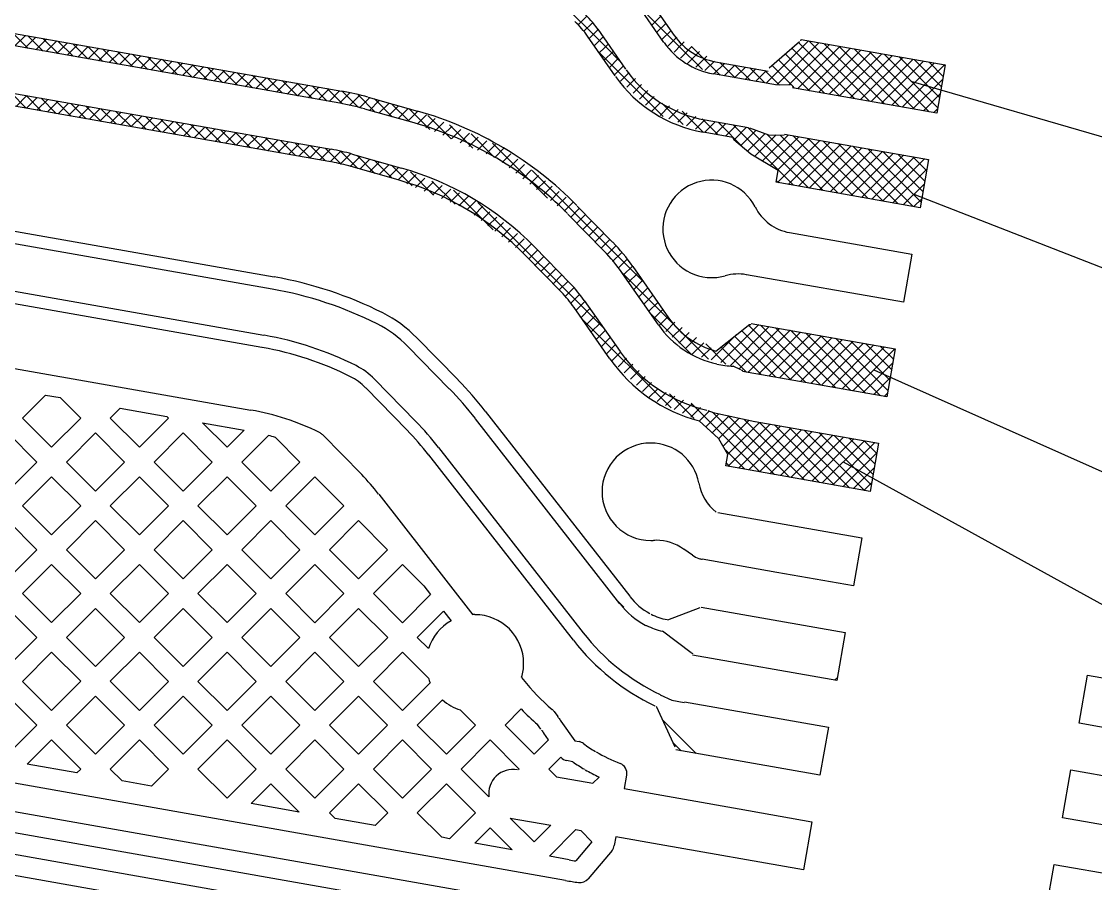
# Model space of a CAD drawing. Header units: millimetres. Extents: x 3193 to 3447, y -44 to 135.
# Drawn here: x 3371.35 to 3383.1, y 44.04 to 53.46 of the extents above; entities that cross this region are included whole.
import ezdxf

# ---------------------------------------------------------------- set-up
doc = ezdxf.new("R2010")
doc.units = ezdxf.units.MM
doc.header["$LTSCALE"] = 23.1
doc.layers.add('gbr-dxf_layer0', color=7, linetype='CONTINUOUS')
doc.layers.add('備註', color=1, linetype='CONTINUOUS')

msp = doc.modelspace()

# ---------------------------------------------------------------- linework, layer by layer
at = {"layer": 'gbr-dxf_layer0'}
for p, q in [((3378.379, 53.232), (3378.074, 53.67)), ((3378.184, 53.747), (3378.49, 53.309)), ((3370.843, 53.407), (3374.857, 52.699)), ((3377.655, 53.376), (3377.96, 52.938)), ((3374.834, 52.566), (3370.819, 53.274)), ((3377.846, 52.867), (3377.544, 53.299)), ((3379.531, 52.955), (3379.861, 53.241)), ((3378.943, 53.02), (3379.416, 52.937)), ((3379.392, 52.804), (3378.919, 52.887)), ((3379.416, 52.937), (3379.519, 52.919)), ((3370.73, 52.77), (3374.739, 52.063)), ((3379.619, 52.764), (3379.393, 52.804)), ((3379.764, 52.767), (3379.633, 52.763)), ((3374.716, 51.93), (3370.707, 52.637)), ((3375.144, 52.633), (3375.684, 52.481)), ((3375.648, 52.351), (3375.107, 52.503)), ((3378.83, 52.384), (3379.302, 52.3)), ((3374.969, 52.011), (3375.509, 51.858)), ((3375.473, 51.728), (3374.933, 51.881)), ((3377.431, 51.443), (3377.818, 51.048)), ((3377.722, 50.953), (3377.329, 51.354)), ((3370.473, 51.31), (3374.117, 50.668)), ((3374.094, 50.535), (3370.449, 51.177)), ((3376.963, 50.997), (3377.355, 50.596)), ((3377.258, 50.501), (3376.866, 50.903)), ((3378.038, 50.782), (3378.429, 50.221)), ((3370.361, 50.673), (3374.003, 50.031)), ((3378.318, 50.144), (3377.927, 50.704)), ((3373.982, 49.897), (3370.337, 50.54)), ((3377.508, 50.411), (3377.899, 49.851)), ((3377.788, 49.773), (3377.397, 50.334)), ((3375.677, 50.002), (3376.128, 49.541)), ((3370.216, 49.855), (3373.861, 49.212)), ((3376.032, 49.446), (3375.58, 49.907)), ((3375.571, 48.993), (3375.118, 49.456)), ((3375.214, 49.55), (3375.667, 49.088)), ((3377.898, 47.093), (3376.319, 49.118)), ((3376.425, 49.201), (3378.005, 47.176)), ((3373.335, 49.073), (3373.789, 48.993)), ((3375.915, 48.804), (3377.495, 46.778)), ((3377.389, 46.695), (3375.808, 48.721)), ((3378.423, 46.92), (3378.776, 47.052)), ((3378.503, 45.528), (3378.297, 45.971)), ((3377.304, 44.07), (3369.441, 45.457)), ((3369.388, 45.156), (3377.25, 43.77)), ((3377.21, 43.544), (3369.348, 44.931)), ((3374.391, 44.816), (3373.864, 44.909)), ((3376.696, 44.752), (3377.142, 44.673)), ((3384.311, 44.476), (3382.735, 44.754)), ((3376.627, 43.179), (3369.268, 44.478)), ((3376.72, 44.405), (3376.31, 44.477))]:
    msp.add_line(p, q, dxfattribs=at)
at = {"layer": 'gbr-dxf_layer0', "linetype": 'Continuous'}
for p, q in [((3379.876, 53.249), (3379.878, 53.263)), ((3379.878, 53.263), (3381.454, 52.985)), ((3381.454, 52.985), (3381.362, 52.459)), ((3381.362, 52.459), (3379.786, 52.737)), ((3379.314, 52.297), (3379.523, 52.223)), ((3379.131, 52.194), (3378.806, 52.251)), ((3379.329, 52.011), (3379.144, 52.168)), ((3379.523, 52.223), (3379.694, 52.217)), ((3379.696, 52.229), (3381.272, 51.951)), ((3379.626, 51.831), (3379.329, 52.011)), ((3381.272, 51.951), (3381.18, 51.425)), ((3379.604, 51.703), (3379.626, 51.831)), ((3381.18, 51.425), (3379.604, 51.703)), ((3379.752, 51.153), (3381.09, 50.917)), ((3381.09, 50.917), (3380.998, 50.391)), ((3380.998, 50.391), (3379.28, 50.692)), ((3379.331, 50.16), (3380.907, 49.883)), ((3378.945, 49.858), (3379.298, 50.136)), ((3380.907, 49.883), (3380.815, 49.357)), ((3379.221, 49.652), (3379.136, 49.692)), ((3380.815, 49.357), (3379.239, 49.635)), ((3371.366, 49.123), (3371.618, 49.376)), ((3371.618, 49.376), (3371.778, 49.348)), ((3371.778, 49.348), (3372.002, 49.123)), ((3372.325, 49.123), (3372.434, 49.232)), ((3372.434, 49.232), (3372.942, 49.142)), ((3378.857, 49.209), (3378.916, 49.185)), ((3371.684, 48.805), (3371.366, 49.123)), ((3372.002, 49.123), (3371.684, 48.805)), ((3372.643, 48.806), (3372.325, 49.123)), ((3372.961, 49.124), (3372.643, 48.806)), ((3372.942, 49.142), (3372.961, 49.124)), ((3378.976, 48.903), (3378.763, 49.094)), ((3378.916, 49.185), (3379.373, 49.087)), ((3379.375, 49.087), (3380.725, 48.849)), ((3373.602, 48.806), (3373.335, 49.073)), ((3373.789, 48.993), (3373.602, 48.806)), ((3371.204, 48.962), (3371.522, 48.644)), ((3371.845, 48.644), (3372.163, 48.962)), ((3372.163, 48.962), (3372.481, 48.644)), ((3372.804, 48.644), (3373.122, 48.962)), ((3373.122, 48.962), (3373.44, 48.644)), ((3373.764, 48.644), (3374.055, 48.935)), ((3374.13, 48.913), (3374.399, 48.644)), ((3374.644, 48.945), (3375.074, 48.507)), ((3379.079, 48.728), (3378.98, 48.898)), ((3380.725, 48.849), (3380.633, 48.323)), ((3371.522, 48.644), (3371.204, 48.326)), ((3372.163, 48.326), (3371.845, 48.644)), ((3372.481, 48.644), (3372.163, 48.326)), ((3373.122, 48.326), (3372.804, 48.644)), ((3373.44, 48.644), (3373.122, 48.326)), ((3374.081, 48.326), (3373.764, 48.644)), ((3374.399, 48.644), (3374.081, 48.326)), ((3379.057, 48.601), (3379.079, 48.728)), ((3380.633, 48.323), (3379.057, 48.601)), ((3371.366, 48.165), (3371.684, 48.482)), ((3371.684, 48.482), (3372.002, 48.165)), ((3372.325, 48.165), (3372.643, 48.482)), ((3372.643, 48.482), (3372.961, 48.164)), ((3373.284, 48.164), (3373.602, 48.482)), ((3373.602, 48.482), (3373.92, 48.165)), ((3374.243, 48.165), (3374.561, 48.482)), ((3374.561, 48.482), (3374.879, 48.164)), ((3375.26, 48.294), (3376.289, 46.975)), ((3371.684, 47.847), (3371.366, 48.165)), ((3372.002, 48.165), (3371.684, 47.847)), ((3372.643, 47.847), (3372.325, 48.165)), ((3372.961, 48.164), (3372.643, 47.847)), ((3373.602, 47.847), (3373.284, 48.164)), ((3373.92, 48.165), (3373.602, 47.847)), ((3374.561, 47.847), (3374.243, 48.165)), ((3374.879, 48.164), (3374.561, 47.847)), ((3378.967, 48.092), (3380.543, 47.815)), ((3371.204, 48.003), (3371.522, 47.685)), ((3371.845, 47.685), (3372.163, 48.003)), ((3372.163, 48.003), (3372.481, 47.685)), ((3372.805, 47.685), (3373.122, 48.003)), ((3373.122, 48.003), (3373.44, 47.685)), ((3373.763, 47.685), (3374.081, 48.003)), ((3374.081, 48.003), (3374.399, 47.685)), ((3374.723, 47.685), (3375.04, 48.003)), ((3375.04, 48.003), (3375.358, 47.685)), ((3380.543, 47.815), (3380.45, 47.289)), ((3371.522, 47.685), (3371.204, 47.367)), ((3372.163, 47.367), (3371.845, 47.685)), ((3372.481, 47.685), (3372.163, 47.367)), ((3373.122, 47.367), (3372.805, 47.685)), ((3373.44, 47.685), (3373.122, 47.367)), ((3374.081, 47.367), (3373.763, 47.685)), ((3374.399, 47.685), (3374.081, 47.367)), ((3375.041, 47.367), (3374.723, 47.685)), ((3375.358, 47.685), (3375.041, 47.367)), ((3378.691, 47.625), (3378.595, 47.692)), ((3379.613, 47.437), (3378.798, 47.581)), ((3371.366, 47.206), (3371.684, 47.523)), ((3371.684, 47.523), (3372.002, 47.205)), ((3372.325, 47.205), (3372.643, 47.523)), ((3372.643, 47.523), (3372.961, 47.206)), ((3373.284, 47.206), (3373.602, 47.523)), ((3373.602, 47.523), (3373.92, 47.205)), ((3374.243, 47.205), (3374.561, 47.523)), ((3374.561, 47.523), (3374.879, 47.205)), ((3375.202, 47.205), (3375.52, 47.523)), ((3375.52, 47.523), (3375.752, 47.291)), ((3380.45, 47.289), (3379.613, 47.437)), ((3375.752, 47.291), (3375.827, 47.195)), ((3371.684, 46.888), (3371.366, 47.206)), ((3372.002, 47.205), (3371.684, 46.888)), ((3372.643, 46.888), (3372.325, 47.205)), ((3372.961, 47.206), (3372.643, 46.888)), ((3373.602, 46.888), (3373.284, 47.206)), ((3373.92, 47.205), (3373.602, 46.888)), ((3374.561, 46.887), (3374.243, 47.205)), ((3374.879, 47.205), (3374.561, 46.887)), ((3375.52, 46.887), (3375.202, 47.205)), ((3375.827, 47.195), (3375.52, 46.887)), ((3371.204, 47.044), (3371.522, 46.726)), ((3371.846, 46.726), (3372.163, 47.044)), ((3372.163, 47.044), (3372.481, 46.726)), ((3372.804, 46.726), (3373.122, 47.044)), ((3373.122, 47.044), (3373.44, 46.726)), ((3373.764, 46.726), (3374.081, 47.044)), ((3374.081, 47.044), (3374.399, 46.726)), ((3374.723, 46.726), (3375.041, 47.044)), ((3375.041, 47.044), (3375.359, 46.726)), ((3375.682, 46.726), (3375.969, 47.013)), ((3375.969, 47.013), (3376.051, 46.907)), ((3378.785, 47.058), (3380.361, 46.781)), ((3378.678, 46.558), (3378.362, 46.794)), ((3380.361, 46.781), (3380.268, 46.255)), ((3371.522, 46.726), (3371.204, 46.408)), ((3372.163, 46.408), (3371.846, 46.726)), ((3372.481, 46.726), (3372.163, 46.408)), ((3373.122, 46.408), (3372.804, 46.726)), ((3373.44, 46.726), (3373.122, 46.408)), ((3374.082, 46.408), (3373.764, 46.726)), ((3374.399, 46.726), (3374.082, 46.408)), ((3375.041, 46.408), (3374.723, 46.726)), ((3375.359, 46.726), (3375.041, 46.408)), ((3375.804, 46.604), (3375.682, 46.726)), ((3371.366, 46.246), (3371.684, 46.564)), ((3371.684, 46.564), (3372.002, 46.247)), ((3372.325, 46.247), (3372.643, 46.564)), ((3372.643, 46.564), (3372.961, 46.246)), ((3373.284, 46.246), (3373.602, 46.564)), ((3373.602, 46.564), (3373.92, 46.246)), ((3374.243, 46.246), (3374.561, 46.564)), ((3374.561, 46.564), (3374.879, 46.246)), ((3375.202, 46.246), (3375.52, 46.564)), ((3375.52, 46.564), (3375.803, 46.281)), ((3380.268, 46.255), (3378.692, 46.533)), ((3376.823, 46.29), (3376.841, 46.268)), ((3382.917, 45.788), (3383.009, 46.313)), ((3383.009, 46.313), (3384.585, 46.035)), ((3371.684, 45.929), (3371.366, 46.246)), ((3372.002, 46.247), (3371.684, 45.929)), ((3372.643, 45.929), (3372.325, 46.247)), ((3372.961, 46.246), (3372.643, 45.929)), ((3373.602, 45.928), (3373.284, 46.246)), ((3373.92, 46.246), (3373.602, 45.928)), ((3374.561, 45.929), (3374.243, 46.246)), ((3374.879, 46.246), (3374.561, 45.929)), ((3375.52, 45.928), (3375.202, 46.246)), ((3375.822, 46.23), (3375.52, 45.928)), ((3371.204, 46.085), (3371.522, 45.767)), ((3371.845, 45.767), (3372.163, 46.085)), ((3372.163, 46.085), (3372.481, 45.767)), ((3372.805, 45.767), (3373.122, 46.085)), ((3373.122, 46.085), (3373.44, 45.767)), ((3373.764, 45.767), (3374.082, 46.085)), ((3374.082, 46.085), (3374.399, 45.767)), ((3374.723, 45.767), (3375.041, 46.085)), ((3375.041, 46.085), (3375.358, 45.767)), ((3375.682, 45.767), (3375.958, 46.043)), ((3378.339, 46.1), (3378.464, 46.04)), ((3378.464, 46.04), (3378.601, 46.015)), ((3376.151, 45.933), (3376.318, 45.767)), ((3376.818, 45.944), (3376.641, 45.767)), ((3377.177, 45.917), (3377.217, 45.861)), ((3378.602, 46.024), (3380.178, 45.746)), ((3377.253, 45.81), (3377.403, 45.596)), ((3371.522, 45.767), (3371.204, 45.45)), ((3372.163, 45.449), (3371.845, 45.767)), ((3372.481, 45.767), (3372.163, 45.449)), ((3373.123, 45.449), (3372.805, 45.767)), ((3373.44, 45.767), (3373.123, 45.449)), ((3374.081, 45.449), (3373.764, 45.767)), ((3374.399, 45.767), (3374.081, 45.449)), ((3375.041, 45.449), (3374.723, 45.767)), ((3375.358, 45.767), (3375.041, 45.449)), ((3376, 45.449), (3375.682, 45.767)), ((3376.318, 45.767), (3376, 45.449)), ((3376.641, 45.767), (3376.959, 45.449)), ((3377.034, 45.723), (3376.998, 45.774)), ((3380.178, 45.746), (3380.085, 45.22)), ((3384.493, 45.51), (3382.917, 45.788)), ((3371.418, 45.34), (3371.684, 45.606)), ((3371.684, 45.606), (3372.002, 45.287)), ((3372.325, 45.287), (3372.643, 45.605)), ((3372.643, 45.605), (3372.961, 45.287)), ((3373.284, 45.287), (3373.602, 45.605)), ((3373.602, 45.605), (3373.92, 45.287)), ((3374.243, 45.287), (3374.561, 45.605)), ((3374.561, 45.605), (3374.879, 45.287)), ((3375.202, 45.287), (3375.52, 45.605)), ((3375.52, 45.605), (3375.838, 45.287)), ((3376.479, 45.605), (3376.161, 45.287)), ((3376.797, 45.287), (3376.479, 45.605)), ((3376.959, 45.449), (3377.116, 45.607)), ((3377.116, 45.607), (3377.067, 45.678)), ((3377.403, 45.596), (3377.451, 45.587)), ((3380.085, 45.22), (3378.509, 45.498)), ((3371.959, 45.245), (3371.418, 45.34)), ((3377.25, 45.418), (3377.12, 45.287)), ((3377.383, 45.367), (3377.315, 45.38)), ((3372.002, 45.287), (3371.959, 45.245)), ((3372.455, 45.157), (3372.325, 45.287)), ((3372.961, 45.287), (3372.775, 45.101)), ((3373.602, 44.97), (3373.284, 45.287)), ((3373.92, 45.287), (3373.602, 44.97)), ((3374.561, 44.969), (3374.243, 45.287)), ((3374.879, 45.287), (3374.561, 44.969)), ((3375.52, 44.969), (3375.202, 45.287)), ((3375.838, 45.287), (3375.52, 44.969)), ((3376.161, 45.287), (3376.466, 44.983)), ((3376.787, 45.278), (3376.797, 45.287)), ((3377.12, 45.287), (3377.204, 45.204)), ((3377.971, 45.222), (3377.945, 45.073)), ((3382.735, 44.754), (3382.827, 45.279)), ((3382.827, 45.279), (3383.615, 45.14)), ((3372.775, 45.101), (3372.455, 45.157)), ((3373.864, 44.909), (3374.081, 45.126)), ((3374.081, 45.126), (3374.391, 44.816)), ((3374.723, 44.808), (3375.041, 45.126)), ((3375.041, 45.126), (3375.359, 44.808)), ((3375.682, 44.808), (3376, 45.125)), ((3376, 45.125), (3376.317, 44.808)), ((3377.204, 45.204), (3377.603, 45.134)), ((3377.603, 45.134), (3377.669, 45.2)), ((3377.945, 45.073), (3379.202, 44.852)), ((3374.784, 44.747), (3374.723, 44.808)), ((3375.221, 44.67), (3374.784, 44.747)), ((3375.359, 44.808), (3375.221, 44.67)), ((3375.949, 44.541), (3375.682, 44.808)), ((3376.317, 44.808), (3376.035, 44.526)), ((3376.959, 44.49), (3376.696, 44.752)), ((3379.202, 44.852), (3379.996, 44.712)), ((3369.308, 44.704), (3376.667, 43.404)), ((3376.31, 44.477), (3376.479, 44.646)), ((3376.479, 44.646), (3376.72, 44.405)), ((3377.142, 44.673), (3376.959, 44.49)), ((3377.126, 44.334), (3377.417, 44.625)), ((3377.417, 44.625), (3377.469, 44.616)), ((3379.996, 44.712), (3379.903, 44.186)), ((3376.035, 44.526), (3375.949, 44.541)), ((3377.469, 44.616), (3377.592, 44.492)), ((3377.853, 44.548), (3377.836, 44.452)), ((3378.327, 44.464), (3377.853, 44.548)), ((3377.592, 44.492), (3377.416, 44.283)), ((3377.811, 44.397), (3377.55, 44.087)), ((3379.903, 44.186), (3378.327, 44.464)), ((3377.344, 44.295), (3377.126, 44.334)), ((3382.553, 43.72), (3382.645, 44.245)), ((3382.645, 44.245), (3384.221, 43.967))]:
    msp.add_line(p, q, dxfattribs=at)
at = {"layer": 'gbr-dxf_layer0'}
for centre, radius, start, end in [((3376.699, 52.708), 1.167, 34.9837, 46.8555), ((3376.699, 52.708), 1.032, 34.9845, 46.8542), ((3379.065, 53.712), 0.837, 215.0431, 259.945), ((3379.065, 53.712), 0.702, 215.046, 259.9452), ((3379.065, 53.712), 1.484, 215.063, 259.9415), ((3379.065, 53.712), 1.349, 215.3374, 259.94), ((3379.799, 52.792), 0.0382, 240.2987, 255.1631), ((3374.332, 49.747), 2.999, 74.3151, 79.913), ((3374.332, 49.747), 2.864, 74.3159, 79.9135), ((3374.625, 48.707), 3.92, 44.4061, 74.3124), ((3374.625, 48.707), 3.785, 44.5196, 74.3127), ((3374.337, 49.746), 2.352, 74.4153, 80.1238), ((3374.337, 49.746), 2.217, 74.418, 80.1257), ((3374.624, 48.707), 3.273, 44.3983, 74.2957), ((3374.624, 48.707), 3.138, 44.3984, 74.2955), ((3378.9, 51.193), 0.533, 26.8963, 269.9986), ((3376.311, 49.581), 2.103, 34.8307, 44.21), ((3376.311, 49.581), 1.968, 34.8312, 44.21), ((3373.376, 46.436), 4.296, 63.3315, 80.0484), ((3373.376, 46.436), 4.161, 63.3318, 80.0486), ((3376.312, 49.579), 1.321, 34.8639, 44.2537), ((3376.312, 49.579), 1.456, 34.8654, 44.2555), ((3374.672, 49.022), 1.403, 44.281, 63.2129), ((3374.672, 49.022), 1.268, 44.2802, 63.2124), ((3379.185, 50.747), 1.056, 214.881, 257.5371), ((3373.377, 46.436), 3.649, 63.3732, 80.0524), ((3373.377, 46.436), 3.514, 63.3739, 79.9974), ((3379.201, 50.759), 1.587, 214.9485, 257.1218), ((3374.671, 49.022), 0.757, 44.2406, 63.2131), ((3374.671, 49.022), 0.622, 44.2451, 63.213), ((3373.284, 46.754), 3.847, 37.9247, 44.3967), ((3373.284, 46.754), 3.982, 37.9243, 44.3965), ((3373.28, 46.758), 3.335, 37.8348, 44.2988), ((3373.28, 46.758), 3.2, 37.8341, 44.2978), ((3373.282, 46.756), 2.505, 37.8927, 44.3267), ((3379.277, 48.507), 0.525, 190.1809, 231.5921), ((3378.58, 47.625), 0.73, 218.0036, 241.0114), ((3378.518, 47.51), 0.598, 242.1129, 259.903), ((3379.359, 48.234), 2.365, 218.0028, 244.4195), ((3379.359, 48.234), 2.5, 218.0018, 244.4193), ((3378.641, 47.226), 2.247, 239.9978, 244.37)]:
    msp.add_arc(centre, radius, start, end, dxfattribs=at)
at = {"layer": 'gbr-dxf_layer0', "linetype": 'Continuous'}
for centre, radius, start, end in [((3379.169, 52.198), 0.0382, 186.1155, 230.4594), ((3379.845, 51.669), 0.525, 206.5729, 259.7538), ((3378.9, 51.193), 0.533, 269.994, 286.2488), ((3379.188, 50.175), 0.525, 79.998, 105.3572), ((3379.185, 50.747), 0.921, 214.8796, 254.8979), ((3379.322, 50.107), 0.0382, 80.2173, 129.0583), ((3379.2, 50.759), 1.722, 214.9481, 255.275), ((3379.183, 50.746), 1.055, 257.6493, 267.4304), ((3379.238, 49.686), 0.0382, 244.4783, 274.6271), ((3373.373, 46.436), 2.819, 63.9285, 79.9977), ((3374.562, 48.865), 0.114, 44.429, 64.4098), ((3373.382, 46.467), 2.558, 72.9891, 74.7439), ((3378.235, 48.319), 0.533, 89.9991, 180.0009), ((3378.235, 48.319), 0.533, 10.3618, 90.0011), ((3378.235, 48.319), 0.533, 179.9991, 270.0009), ((3378.235, 48.309), 0.522, 269.9687, 272.977), ((3378.293, 47.273), 0.515, 90.0188, 93.2022), ((3378.293, 47.263), 0.525, 55.0102, 89.997), ((3378.844, 47.843), 0.266, 235.0076, 251.8307), ((3378.844, 47.842), 0.265, 251.7926, 260.0254), ((3378.58, 47.624), 0.864, 217.9954, 242.0425), ((3376.311, 46.458), 0.518, 89.9539, 92.4835), ((3376.312, 46.442), 0.533, 359.9991, 90.0009), ((3376.312, 46.442), 0.533, 119.2047, 162.2925), ((3378.207, 46.92), 0.0669, 241.5868, 254.2751), ((3378.518, 47.51), 0.732, 243.2722, 257.6919), ((3378.701, 46.588), 0.0382, 232.6308, 261.3746), ((3376.312, 46.442), 0.533, 343.4743, 0.0045), ((3376.309, 46.441), 0.53, 197.4868, 203.3719), ((3378.579, 47.624), 2.205, 217.9953, 229.8232), ((3376.312, 46.442), 0.533, 228.4213, 252.5008), ((3378.578, 47.623), 2.432, 223.6507, 229.4924), ((3377.084, 45.852), 0.114, 34.9164, 50.3537), ((3377.132, 45.786), 0.113, 33.0497, 41.552), ((3377.856, 46.261), 0.753, 213.3294, 216.5557), ((3377.852, 46.258), 0.977, 213.8801, 216.4702), ((3377.43, 45.475), 0.114, 52.7922, 79.3374), ((3378.273, 46.593), 1.286, 233.0029, 240.0545), ((3378.64, 47.225), 2.017, 240.1847, 248.4746), ((3377.337, 45.492), 0.114, 220.9635, 259.3349), ((3378.272, 46.593), 1.514, 234.0139, 239.7808), ((3377.859, 45.242), 0.114, 350.063, 68.6785), ((3376.73, 45.017), 0.267, 79.9925, 187.3459), ((3377.724, 44.471), 0.114, 319.6059, 350.0884), ((3378.41, 50.31), 6.109, 259.9506, 260.6413), ((3378.435, 50.458), 6.488, 259.961, 261.2176), ((3377.462, 44.16), 0.114, 261.2043, 320.2208)]:
    msp.add_arc(centre, radius, start, end, dxfattribs=at)
at = {"layer": '備註', "color": 5, "linetype": 'Continuous'}
for p, q in [((3377.75, 53.175), (3377.133, 53.792)), ((3378.534, 53.199), (3378.097, 53.636)), ((3377.438, 53.422), (3377.533, 53.517)), ((3377.5, 53.35), (3377.596, 53.445)), ((3378.246, 53.422), (3378.343, 53.519)), ((3378.302, 53.343), (3378.399, 53.44)), ((3377.561, 53.275), (3377.658, 53.372)), ((3378.357, 53.263), (3378.454, 53.36)), ((3377.616, 53.196), (3377.713, 53.293)), ((3377.729, 53.174), (3377.769, 53.214)), ((3378.42, 53.192), (3378.424, 53.196)), ((3378.424, 53.196), (3378.519, 53.29)), ((3378.489, 53.126), (3378.563, 53.2)), ((3378.799, 52.934), (3378.534, 53.199)), ((3378.563, 53.2), (3378.601, 53.238)), ((3379.497, 52.787), (3379.959, 53.248)), ((3379.612, 52.767), (3380.073, 53.228)), ((3379.746, 52.767), (3380.188, 53.208)), ((3380.462, 52.618), (3379.849, 53.231)), ((3380.626, 52.589), (3379.968, 53.247)), ((3380.79, 52.56), (3380.132, 53.218)), ((3378.369, 52.421), (3377.666, 53.125)), ((3377.671, 53.117), (3377.729, 53.174)), ((3377.727, 53.037), (3377.824, 53.134)), ((3377.9, 53.025), (3377.75, 53.175)), ((3378.558, 53.06), (3378.683, 53.186)), ((3378.632, 52.999), (3378.766, 53.133)), ((3378.994, 52.874), (3378.681, 53.187)), ((3378.729, 52.962), (3378.848, 53.081)), ((3380.135, 52.676), (3379.705, 53.106)), ((3380.299, 52.647), (3379.777, 53.169)), ((3379.842, 52.727), (3380.302, 53.188)), ((3379.956, 52.707), (3380.417, 53.168)), ((3380.071, 52.687), (3380.531, 53.148)), ((3380.185, 52.667), (3380.646, 53.127)), ((3380.953, 52.531), (3380.296, 53.189)), ((3380.3, 52.647), (3380.76, 53.107)), ((3380.414, 52.626), (3380.875, 53.087)), ((3381.117, 52.503), (3380.459, 53.16)), ((3381.28, 52.474), (3380.623, 53.131)), ((3381.372, 52.517), (3380.786, 53.103)), ((3377.782, 52.958), (3377.879, 53.055)), ((3377.837, 52.878), (3377.935, 52.976)), ((3378.826, 52.924), (3378.93, 53.028)), ((3378.923, 52.887), (3379.04, 53.003)), ((3379.157, 52.846), (3378.991, 53.012)), ((3379.038, 52.867), (3379.154, 52.983)), ((3379.153, 52.847), (3379.269, 52.963)), ((3379.32, 52.818), (3379.155, 52.983)), ((3379.786, 52.756), (3379.561, 52.981)), ((3379.972, 52.704), (3379.633, 53.043)), ((3380.529, 52.606), (3380.989, 53.067)), ((3380.643, 52.586), (3381.104, 53.047)), ((3380.758, 52.566), (3381.218, 53.026)), ((3380.872, 52.546), (3381.333, 53.006)), ((3381.392, 52.631), (3380.95, 53.074)), ((3380.987, 52.526), (3381.447, 52.986)), ((3381.412, 52.746), (3381.113, 53.045)), ((3381.432, 52.86), (3381.277, 53.016)), ((3381.453, 52.975), (3381.44, 52.987)), ((3377.903, 52.809), (3377.997, 52.903)), ((3379.267, 52.827), (3379.383, 52.943)), ((3379.483, 52.789), (3379.318, 52.954)), ((3379.382, 52.807), (3379.498, 52.922)), ((3379.644, 52.763), (3379.482, 52.925)), ((3377.972, 52.744), (3378.066, 52.838)), ((3378.041, 52.678), (3378.135, 52.772)), ((3379.808, 52.733), (3379.789, 52.753)), ((3381.101, 52.505), (3381.427, 52.831)), ((3378.11, 52.612), (3378.203, 52.706)), ((3378.178, 52.546), (3378.272, 52.64)), ((3381.216, 52.485), (3381.399, 52.668)), ((3378.247, 52.48), (3378.342, 52.574)), ((3378.336, 52.434), (3378.438, 52.537)), ((3378.59, 52.335), (3378.357, 52.569)), ((3378.433, 52.396), (3378.535, 52.499)), ((3381.33, 52.465), (3381.37, 52.504)), ((3378.53, 52.359), (3378.632, 52.461)), ((3378.809, 52.251), (3378.577, 52.482)), ((3378.627, 52.321), (3378.729, 52.423)), ((3378.724, 52.283), (3378.826, 52.385)), ((3378.973, 52.222), (3378.798, 52.396)), ((3378.824, 52.248), (3378.94, 52.365)), ((3378.938, 52.228), (3379.054, 52.344)), ((3379.259, 52.07), (3378.97, 52.359)), ((3379.052, 52.208), (3379.169, 52.324)), ((3379.794, 51.67), (3379.134, 52.33)), ((3379.146, 52.167), (3379.283, 52.304)), ((3379.219, 52.105), (3379.386, 52.271)), ((3379.958, 51.641), (3379.297, 52.301)), ((3379.291, 52.043), (3379.485, 52.236)), ((3379.37, 51.986), (3379.604, 52.22)), ((3379.453, 51.935), (3379.739, 52.221)), ((3380.121, 51.612), (3379.503, 52.23)), ((3379.537, 51.884), (3379.854, 52.201)), ((3379.621, 51.834), (3379.968, 52.181)), ((3379.622, 51.7), (3380.083, 52.16)), ((3380.285, 51.583), (3379.649, 52.219)), ((3379.737, 51.68), (3380.197, 52.14)), ((3380.449, 51.554), (3379.791, 52.212)), ((3380.612, 51.525), (3379.955, 52.183)), ((3380.776, 51.497), (3380.118, 52.154)), ((3379.851, 51.66), (3380.312, 52.12)), ((3379.966, 51.639), (3380.426, 52.1)), ((3380.08, 51.619), (3380.541, 52.08)), ((3380.195, 51.599), (3380.655, 52.059)), ((3380.939, 51.468), (3380.282, 52.125)), ((3380.309, 51.579), (3380.77, 52.039)), ((3381.103, 51.439), (3380.445, 52.097)), ((3381.19, 51.486), (3380.609, 52.068)), ((3381.211, 51.601), (3380.772, 52.039)), ((3380.424, 51.559), (3380.884, 52.019)), ((3380.538, 51.538), (3380.999, 51.999)), ((3380.653, 51.518), (3381.113, 51.979)), ((3380.768, 51.498), (3381.228, 51.959)), ((3381.231, 51.715), (3380.936, 52.01)), ((3381.251, 51.83), (3381.099, 51.981)), ((3381.271, 51.944), (3381.263, 51.952)), ((3380.882, 51.478), (3381.255, 51.85)), ((3379.631, 51.698), (3379.607, 51.722)), ((3380.997, 51.458), (3381.226, 51.687)), ((3381.111, 51.437), (3381.197, 51.523))]:
    msp.add_line(p, q, dxfattribs=at)
at = {"layer": '備註', "color": 6, "linetype": 'Continuous'}
for p, q in [((3371.427, 53.167), (3371.261, 53.333)), ((3371.282, 53.193), (3371.398, 53.309)), ((3371.396, 53.172), (3371.513, 53.289)), ((3371.591, 53.138), (3371.424, 53.305)), ((3371.511, 53.152), (3371.627, 53.269)), ((3371.754, 53.109), (3371.588, 53.276)), ((3371.625, 53.132), (3371.742, 53.249)), ((3371.74, 53.112), (3371.856, 53.228)), ((3371.918, 53.08), (3371.751, 53.247)), ((3371.854, 53.092), (3371.971, 53.208)), ((3372.081, 53.052), (3371.915, 53.218)), ((3371.969, 53.071), (3372.085, 53.188)), ((3372.245, 53.023), (3372.079, 53.189)), ((3372.083, 53.051), (3372.2, 53.168)), ((3372.198, 53.031), (3372.314, 53.148)), ((3372.409, 52.994), (3372.242, 53.16)), ((3372.312, 53.011), (3372.429, 53.127)), ((3372.572, 52.965), (3372.406, 53.131)), ((3372.427, 52.991), (3372.543, 53.107)), ((3372.541, 52.97), (3372.658, 53.087)), ((3372.736, 52.936), (3372.569, 53.103)), ((3372.656, 52.95), (3372.772, 53.067)), ((3372.899, 52.907), (3372.733, 53.074)), ((3372.77, 52.93), (3372.887, 53.047)), ((3372.885, 52.91), (3373.001, 53.026)), ((3373.063, 52.878), (3372.896, 53.045)), ((3372.999, 52.89), (3373.116, 53.006)), ((3373.226, 52.85), (3373.06, 53.016)), ((3373.114, 52.869), (3373.23, 52.986)), ((3373.39, 52.821), (3373.223, 52.987)), ((3373.228, 52.849), (3373.345, 52.966)), ((3373.343, 52.829), (3373.459, 52.946)), ((3373.553, 52.792), (3373.387, 52.958)), ((3373.457, 52.809), (3373.574, 52.925)), ((3373.717, 52.763), (3373.551, 52.929)), ((3373.572, 52.789), (3373.688, 52.905)), ((3373.686, 52.768), (3373.803, 52.885)), ((3373.881, 52.734), (3373.714, 52.901)), ((3373.801, 52.748), (3373.917, 52.865)), ((3374.044, 52.705), (3373.878, 52.872)), ((3373.915, 52.728), (3374.032, 52.845)), ((3374.03, 52.708), (3374.146, 52.824)), ((3374.208, 52.676), (3374.041, 52.843)), ((3374.144, 52.688), (3374.261, 52.804)), ((3374.371, 52.648), (3374.205, 52.814)), ((3374.259, 52.667), (3374.375, 52.784)), ((3374.535, 52.619), (3374.368, 52.785)), ((3374.373, 52.647), (3374.49, 52.764)), ((3374.488, 52.627), (3374.604, 52.744)), ((3374.698, 52.59), (3374.532, 52.756)), ((3374.864, 52.559), (3374.695, 52.727)), ((3371.407, 52.514), (3371.241, 52.68)), ((3371.296, 52.533), (3371.412, 52.65)), ((3371.571, 52.485), (3371.404, 52.651)), ((3371.41, 52.513), (3371.527, 52.629)), ((3371.525, 52.493), (3371.641, 52.609)), ((3371.734, 52.456), (3371.568, 52.622)), ((3374.602, 52.607), (3374.719, 52.723)), ((3374.717, 52.587), (3374.833, 52.703)), ((3374.831, 52.566), (3374.944, 52.679)), ((3375.038, 52.519), (3374.859, 52.698)), ((3374.941, 52.541), (3375.054, 52.654)), ((3375.221, 52.471), (3375.034, 52.659)), ((3375.051, 52.516), (3375.162, 52.628)), ((3375.409, 52.418), (3375.213, 52.614)), ((3371.639, 52.473), (3371.756, 52.589)), ((3371.898, 52.427), (3371.731, 52.593)), ((3371.754, 52.452), (3371.87, 52.569)), ((3371.868, 52.432), (3371.985, 52.549)), ((3372.061, 52.398), (3371.895, 52.565)), ((3371.983, 52.412), (3372.099, 52.528)), ((3372.225, 52.369), (3372.058, 52.536)), ((3372.097, 52.392), (3372.214, 52.508)), ((3372.388, 52.34), (3372.222, 52.507)), ((3375.158, 52.489), (3375.267, 52.598)), ((3375.263, 52.459), (3375.373, 52.569)), ((3375.368, 52.43), (3375.478, 52.539)), ((3375.596, 52.366), (3375.401, 52.561)), ((3375.473, 52.4), (3375.583, 52.51)), ((3375.818, 52.278), (3375.588, 52.508)), ((3372.212, 52.372), (3372.328, 52.488)), ((3372.326, 52.351), (3372.443, 52.468)), ((3372.552, 52.312), (3372.386, 52.478)), ((3372.441, 52.331), (3372.557, 52.448)), ((3372.716, 52.283), (3372.549, 52.449)), ((3372.555, 52.311), (3372.672, 52.427)), ((3372.67, 52.291), (3372.786, 52.407)), ((3372.879, 52.254), (3372.713, 52.42)), ((3372.784, 52.271), (3372.901, 52.387)), ((3373.043, 52.225), (3372.876, 52.391)), ((3375.578, 52.371), (3375.688, 52.48)), ((3375.68, 52.337), (3375.782, 52.439)), ((3375.774, 52.297), (3375.876, 52.399)), ((3376.054, 52.177), (3375.799, 52.432)), ((3372.899, 52.25), (3373.015, 52.367)), ((3373.013, 52.23), (3373.13, 52.347)), ((3373.206, 52.196), (3373.04, 52.363)), ((3373.128, 52.21), (3373.244, 52.326)), ((3373.37, 52.167), (3373.203, 52.334)), ((3373.242, 52.19), (3373.359, 52.306)), ((3373.357, 52.17), (3373.473, 52.286)), ((3373.533, 52.138), (3373.367, 52.305)), ((3373.471, 52.149), (3373.588, 52.266)), ((3373.697, 52.11), (3373.53, 52.276)), ((3375.869, 52.257), (3375.971, 52.359)), ((3375.963, 52.216), (3376.065, 52.318)), ((3376.29, 52.076), (3376.035, 52.331)), ((3376.057, 52.176), (3376.159, 52.278)), ((3373.586, 52.129), (3373.702, 52.246)), ((3373.86, 52.081), (3373.694, 52.247)), ((3373.7, 52.109), (3373.817, 52.225)), ((3373.815, 52.089), (3373.931, 52.205)), ((3374.024, 52.052), (3373.858, 52.218)), ((3373.929, 52.069), (3374.046, 52.185)), ((3374.188, 52.023), (3374.021, 52.189)), ((3374.044, 52.048), (3374.16, 52.165)), ((3374.158, 52.028), (3374.275, 52.145)), ((3374.351, 51.994), (3374.185, 52.161)), ((3376.151, 52.135), (3376.254, 52.238)), ((3376.246, 52.095), (3376.348, 52.197)), ((3376.525, 51.975), (3376.27, 52.231)), ((3376.34, 52.055), (3376.442, 52.157)), ((3374.273, 52.008), (3374.389, 52.124)), ((3374.515, 51.965), (3374.348, 52.132)), ((3374.387, 51.988), (3374.504, 52.104)), ((3374.502, 51.968), (3374.618, 52.084)), ((3374.678, 51.936), (3374.512, 52.103)), ((3374.616, 51.947), (3374.733, 52.064)), ((3374.85, 51.9), (3374.675, 52.074)), ((3374.73, 51.927), (3374.843, 52.039)), ((3375.031, 51.853), (3374.845, 52.039)), ((3376.434, 52.014), (3376.537, 52.116)), ((3377.105, 51.53), (3376.505, 52.13)), ((3376.529, 51.974), (3376.629, 52.074)), ((3374.84, 51.902), (3374.953, 52.015)), ((3374.949, 51.876), (3375.059, 51.986)), ((3375.219, 51.8), (3375.023, 51.996)), ((3375.054, 51.847), (3375.164, 51.956)), ((3375.159, 51.817), (3375.269, 51.926)), ((3375.406, 51.747), (3375.211, 51.943)), ((3376.609, 51.92), (3376.705, 52.015)), ((3376.685, 51.86), (3376.78, 51.956)), ((3375.264, 51.787), (3375.374, 51.897)), ((3375.37, 51.758), (3375.479, 51.867)), ((3375.625, 51.663), (3375.399, 51.89)), ((3375.474, 51.728), (3375.576, 51.83)), ((3375.569, 51.687), (3375.671, 51.789)), ((3375.86, 51.563), (3375.606, 51.817)), ((3376.76, 51.801), (3376.856, 51.897)), ((3376.836, 51.742), (3376.931, 51.838)), ((3378.152, 50.618), (3376.937, 51.833)), ((3375.663, 51.647), (3375.765, 51.749)), ((3375.757, 51.607), (3375.859, 51.709)), ((3376.096, 51.462), (3375.841, 51.716)), ((3376.911, 51.683), (3377.007, 51.778)), ((3376.986, 51.623), (3377.082, 51.719)), ((3375.852, 51.566), (3375.954, 51.668)), ((3375.946, 51.526), (3376.048, 51.628)), ((3376.04, 51.486), (3376.142, 51.587)), ((3376.51, 51.183), (3376.077, 51.616)), ((3377.062, 51.564), (3377.158, 51.66)), ((3377.137, 51.505), (3377.233, 51.601)), ((3376.135, 51.445), (3376.237, 51.547)), ((3376.228, 51.404), (3376.323, 51.499)), ((3376.303, 51.344), (3376.399, 51.44)), ((3377.72, 50.107), (3376.345, 51.482)), ((3377.213, 51.446), (3377.309, 51.541)), ((3377.288, 51.386), (3377.384, 51.482)), ((3376.379, 51.285), (3376.474, 51.381)), ((3376.454, 51.226), (3376.55, 51.321)), ((3377.36, 51.323), (3377.455, 51.419)), ((3377.426, 51.255), (3377.522, 51.351)), ((3376.53, 51.167), (3376.625, 51.262)), ((3376.605, 51.108), (3376.701, 51.203)), ((3377.493, 51.187), (3377.589, 51.283)), ((3377.56, 51.119), (3377.655, 51.214)), ((3376.681, 51.048), (3376.776, 51.144)), ((3376.756, 50.989), (3376.852, 51.084)), ((3377.626, 51.051), (3377.722, 51.146)), ((3376.832, 50.93), (3376.927, 51.025)), ((3377.693, 50.983), (3377.788, 51.078)), ((3377.756, 50.911), (3377.852, 51.007)), ((3376.902, 50.866), (3376.998, 50.961)), ((3376.969, 50.798), (3377.064, 50.893)), ((3377.817, 50.838), (3377.913, 50.933)), ((3377.878, 50.764), (3377.974, 50.859)), ((3377.035, 50.73), (3377.131, 50.825)), ((3377.102, 50.661), (3377.198, 50.757)), ((3377.938, 50.689), (3378.034, 50.786)), ((3377.169, 50.593), (3377.264, 50.689)), ((3377.235, 50.525), (3377.331, 50.621)), ((3378.867, 49.768), (3377.909, 50.726)), ((3377.993, 50.61), (3378.09, 50.706)), ((3378.048, 50.53), (3378.145, 50.627)), ((3377.298, 50.453), (3377.394, 50.549)), ((3378.104, 50.451), (3378.201, 50.548)), ((3377.359, 50.38), (3377.455, 50.475)), ((3377.418, 50.304), (3377.515, 50.401)), ((3378.159, 50.371), (3378.256, 50.468)), ((3378.215, 50.292), (3378.311, 50.389)), ((3377.473, 50.224), (3377.57, 50.321)), ((3378.679, 49.821), (3378.229, 50.272)), ((3378.27, 50.213), (3378.367, 50.31)), ((3378.458, 49.235), (3377.486, 50.207)), ((3377.529, 50.145), (3377.626, 50.242)), ((3377.584, 50.066), (3377.681, 50.163)), ((3378.327, 50.135), (3378.422, 50.23)), ((3378.398, 50.071), (3378.498, 50.172)), ((3379, 49.731), (3379.415, 50.146)), ((3377.64, 49.986), (3377.736, 50.083)), ((3378.469, 50.008), (3378.577, 50.116)), ((3378.54, 49.944), (3378.656, 50.061)), ((3378.895, 49.76), (3379.171, 50.037)), ((3379.105, 49.701), (3379.53, 50.125)), ((3379.201, 49.662), (3379.644, 50.105)), ((3379.767, 49.542), (3379.228, 50.081)), ((3379.298, 49.625), (3379.759, 50.085)), ((3379.93, 49.513), (3379.304, 50.139)), ((3379.413, 49.604), (3379.873, 50.065)), ((3380.094, 49.484), (3379.436, 50.142)), ((3379.527, 49.584), (3379.988, 50.045)), ((3380.257, 49.456), (3379.6, 50.113)), ((3380.421, 49.427), (3379.763, 50.084)), ((3380.584, 49.398), (3379.927, 50.055)), ((3380.748, 49.369), (3380.09, 50.027)), ((3377.695, 49.907), (3377.792, 50.004)), ((3377.75, 49.828), (3377.847, 49.925)), ((3378.611, 49.88), (3378.736, 50.005)), ((3378.685, 49.82), (3378.815, 49.949)), ((3379.055, 49.715), (3378.835, 49.935)), ((3379.44, 49.6), (3379.077, 49.962)), ((3379.603, 49.571), (3379.152, 50.022)), ((3379.642, 49.564), (3380.102, 50.025)), ((3379.756, 49.544), (3380.217, 50.004)), ((3379.871, 49.524), (3380.331, 49.984)), ((3379.985, 49.504), (3380.446, 49.964)), ((3380.1, 49.483), (3380.56, 49.944)), ((3380.214, 49.463), (3380.675, 49.924)), ((3380.827, 49.425), (3380.254, 49.998)), ((3380.847, 49.54), (3380.417, 49.969)), ((3380.867, 49.654), (3380.581, 49.94)), ((3380.887, 49.769), (3380.744, 49.911)), ((3377.809, 49.752), (3377.903, 49.846)), ((3378.79, 49.79), (3378.894, 49.894)), ((3379.276, 49.629), (3379.002, 49.903)), ((3380.329, 49.443), (3380.789, 49.903)), ((3380.443, 49.423), (3380.904, 49.883)), ((3377.877, 49.685), (3377.971, 49.779)), ((3377.944, 49.618), (3378.039, 49.713)), ((3380.558, 49.403), (3380.879, 49.724)), ((3378.012, 49.55), (3378.107, 49.646)), ((3378.079, 49.483), (3378.175, 49.579)), ((3380.672, 49.382), (3380.85, 49.56)), ((3378.146, 49.416), (3378.243, 49.512)), ((3378.214, 49.348), (3378.311, 49.446)), ((3378.305, 49.305), (3378.404, 49.404)), ((3378.397, 49.263), (3378.498, 49.363)), ((3378.708, 49.119), (3378.438, 49.389)), ((3378.489, 49.22), (3378.592, 49.322)), ((3380.787, 49.362), (3380.822, 49.397)), ((3378.582, 49.177), (3378.686, 49.282)), ((3378.674, 49.135), (3378.78, 49.241)), ((3379.426, 48.536), (3378.675, 49.286)), ((3378.765, 49.092), (3378.875, 49.201)), ((3378.836, 49.028), (3378.98, 49.172)), ((3378.907, 48.964), (3379.091, 49.148)), ((3379.589, 48.507), (3378.908, 49.188)), ((3378.978, 48.901), (3379.202, 49.124)), ((3379.028, 48.816), (3379.312, 49.1)), ((3379.753, 48.478), (3379.081, 49.15)), ((3379.916, 48.45), (3379.253, 49.113)), ((3379.078, 48.73), (3379.425, 49.078)), ((3379.079, 48.597), (3379.54, 49.058)), ((3379.193, 48.577), (3379.654, 49.038)), ((3379.308, 48.557), (3379.769, 49.017)), ((3380.08, 48.421), (3379.422, 49.078)), ((3379.423, 48.537), (3379.883, 48.997)), ((3379.537, 48.516), (3379.998, 48.977)), ((3380.243, 48.392), (3379.586, 49.05)), ((3380.407, 48.363), (3379.749, 49.021)), ((3380.57, 48.334), (3379.913, 48.992)), ((3379.652, 48.496), (3380.112, 48.957)), ((3379.766, 48.476), (3380.227, 48.937)), ((3379.881, 48.456), (3380.341, 48.916)), ((3379.995, 48.436), (3380.456, 48.896)), ((3380.645, 48.394), (3380.076, 48.963)), ((3380.11, 48.415), (3380.57, 48.876)), ((3380.224, 48.395), (3380.685, 48.856)), ((3380.665, 48.509), (3380.24, 48.934)), ((3380.685, 48.623), (3380.403, 48.905)), ((3380.706, 48.738), (3380.567, 48.877)), ((3379.262, 48.565), (3379.051, 48.776)), ((3380.339, 48.375), (3380.707, 48.743)), ((3379.099, 48.594), (3379.062, 48.631)), ((3380.453, 48.355), (3380.678, 48.579)), ((3380.568, 48.335), (3380.649, 48.416))]:
    msp.add_line(p, q, dxfattribs=at)
at = {"layer": '備註', "color": 1, "linetype": 'Continuous'}
for p, q in [((3381.079, 52.81), (3418.298, 41.965)), ((3381.111, 51.572), (3417.052, 37.562)), ((3380.674, 49.653), (3415.772, 33.967)), ((3380.34, 48.646), (3413.293, 30.484))]:
    msp.add_line(p, q, dxfattribs=at)
at = {"layer": '備註', "color": 76, "linetype": 'Continuous'}
for p, q in [((3377.942, 47.056), (3377.874, 47.124)), ((3380.244, 46.26), (3380.275, 46.29)), ((3378.731, 45.459), (3378.364, 45.826)), ((3378.567, 45.488), (3378.481, 45.574))]:
    msp.add_line(p, q, dxfattribs=at)

doc.saveas('drawing.dxf')
